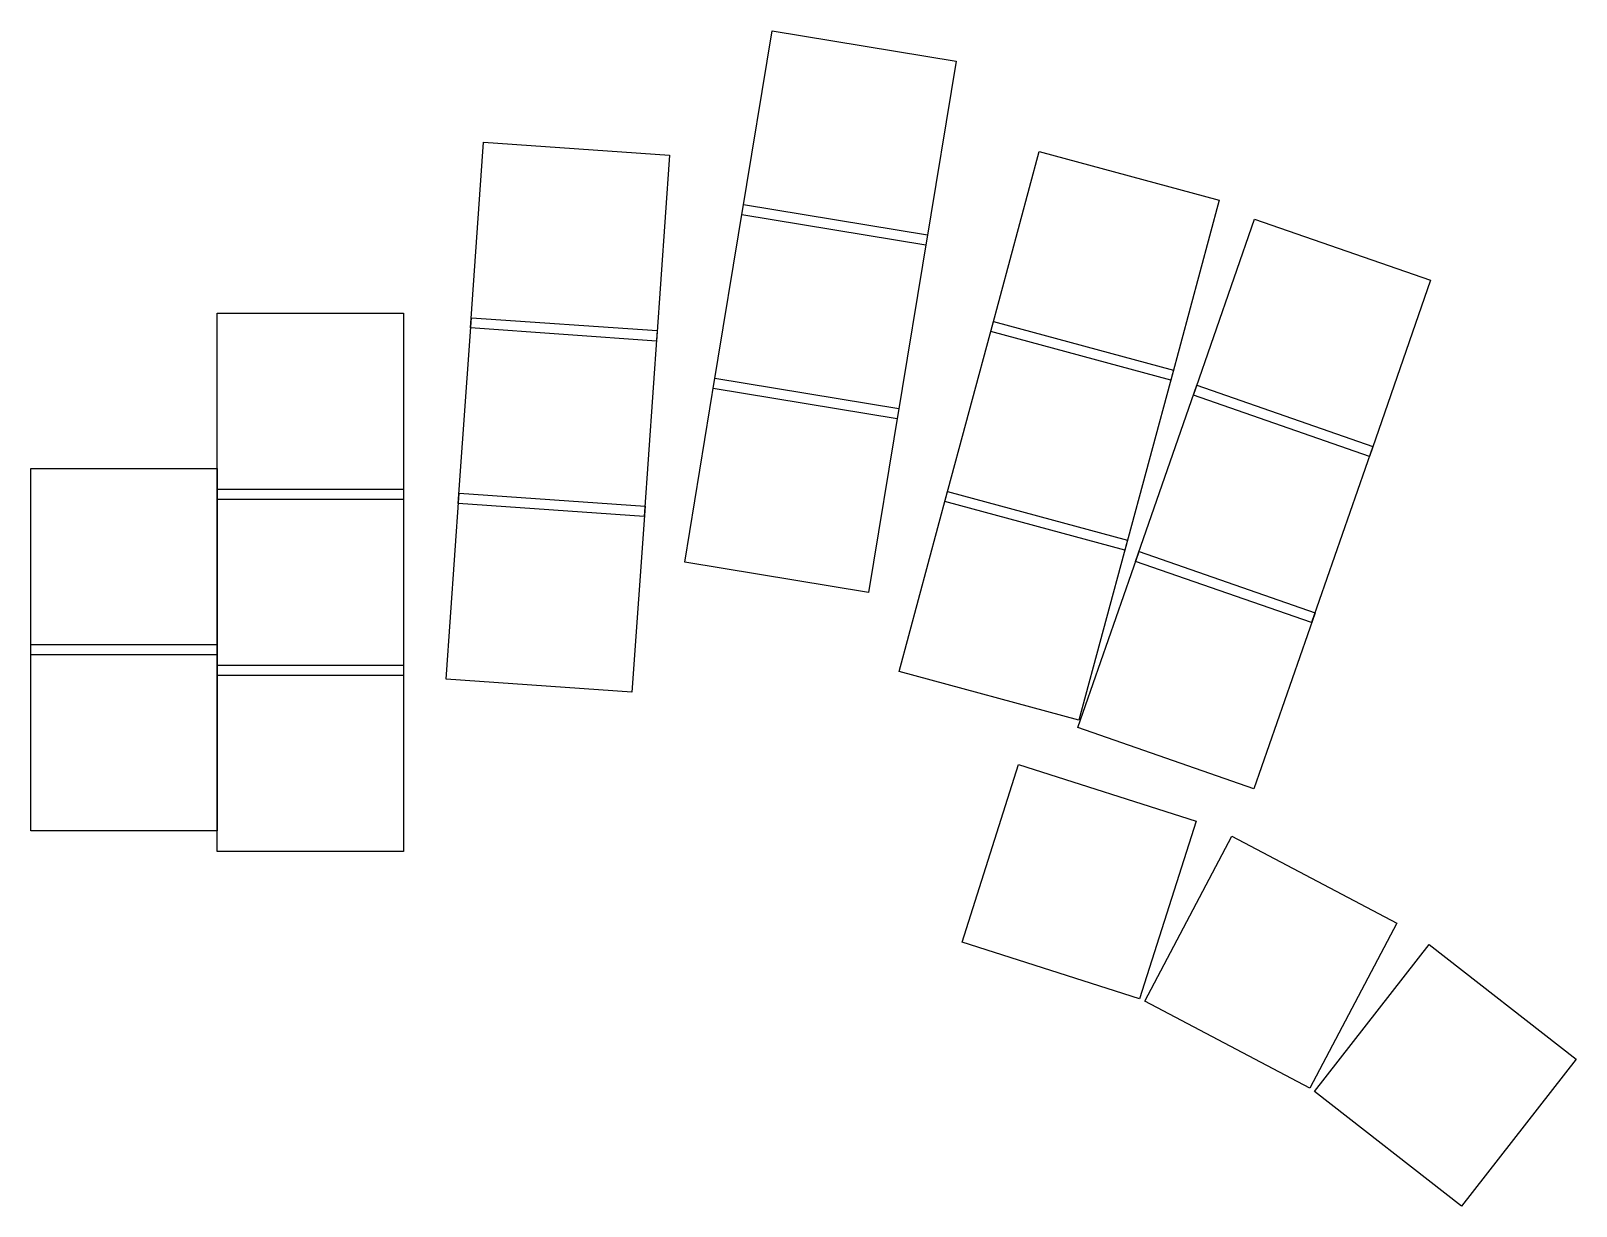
# Model space of a CAD drawing. Header units: millimetres. Extents: x -9 to 140, y -45 to 68.
import ezdxf

# ---------------------------------------------------------------- set-up
doc = ezdxf.new("R2010")
doc.units = ezdxf.units.MM

msp = doc.modelspace()

# ---------------------------------------------------------------- linework, layer by layer
for p, q in [((59.66, 50.5), (62.59, 68.26)), ((62.59, 68.26), (80.35, 65.33)), ((80.35, 65.33), (77.42, 47.57)), ((33.47, 39.57), (34.72, 57.52)), ((34.72, 57.52), (52.68, 56.27)), ((52.68, 56.27), (51.42, 38.31)), ((83.7, 39.22), (88.39, 56.6)), ((88.39, 56.6), (105.77, 51.91)), ((56.9, 33.72), (59.82, 51.48)), ((59.82, 51.48), (77.59, 48.56)), ((105.77, 51.91), (101.08, 34.53)), ((77.42, 47.57), (59.66, 50.5)), ((103.27, 33.08), (109.18, 50.08)), ((109.18, 50.08), (126.18, 44.18)), ((77.59, 48.56), (74.66, 30.8)), ((126.18, 44.18), (120.27, 27.17)), ((9, 41), (27, 41)), ((9, 23), (9, 41)), ((27, 41), (27, 23)), ((32.28, 22.61), (33.54, 40.56)), ((33.54, 40.56), (51.49, 39.31)), ((51.42, 38.31), (33.47, 39.57)), ((51.49, 39.31), (50.24, 21.35)), ((79.27, 22.8), (83.96, 40.18)), ((101.08, 34.53), (83.7, 39.22)), ((83.96, 40.18), (101.34, 35.49)), ((54.14, 16.95), (57.06, 34.71)), ((57.06, 34.71), (74.82, 31.78)), ((101.34, 35.49), (96.65, 18.12)), ((74.66, 30.8), (56.9, 33.72)), ((97.69, 17.02), (103.6, 34.03)), ((120.27, 27.17), (103.27, 33.08)), ((103.6, 34.03), (120.6, 28.12)), ((74.82, 31.78), (71.9, 14.02)), ((120.6, 28.12), (114.69, 11.12)), ((-9, 26), (9, 26)), ((-9, 8), (-9, 26)), ((9, 26), (9, 8)), ((9, 24), (27, 24)), ((9, 6), (9, 24)), ((27, 24), (27, 6)), ((27, 23), (9, 23)), ((31.09, 5.65), (32.35, 23.61)), ((50.24, 21.35), (32.28, 22.61)), ((32.35, 23.61), (50.31, 22.35)), ((74.84, 6.39), (79.53, 23.77)), ((96.65, 18.12), (79.27, 22.8)), ((79.53, 23.77), (96.91, 19.08)), ((50.31, 22.35), (49.05, 4.39)), ((92.11, 0.97), (98.02, 17.97)), ((96.91, 19.08), (92.22, 1.7)), ((98.02, 17.97), (115.02, 12.06)), ((71.9, 14.02), (54.14, 16.95)), ((114.69, 11.12), (97.69, 17.02)), ((115.02, 12.06), (109.11, -4.94)), ((-9, 9), (9, 9)), ((-9, -9), (-9, 9)), ((9, 9), (9, -9)), ((9, 8), (-9, 8)), ((9, 7), (27, 7)), ((9, -11), (9, 7)), ((27, 6), (9, 6)), ((27, 7), (27, -11)), ((92.22, 1.7), (74.84, 6.39)), ((49.05, 4.39), (31.09, 5.65)), ((109.11, -4.94), (92.11, 0.97)), ((80.93, -19.75), (86.39, -2.59)), ((86.39, -2.59), (103.54, -8.05)), ((103.54, -8.05), (98.08, -25.21)), ((9, -9), (-9, -9)), ((98.59, -25.45), (106.99, -9.52)), ((106.99, -9.52), (122.91, -17.92)), ((27, -11), (9, -11)), ((122.91, -17.92), (114.51, -33.84)), ((98.08, -25.21), (80.93, -19.75)), ((114.97, -34.17), (126.04, -19.97)), ((126.04, -19.97), (140.23, -31.04)), ((114.51, -33.84), (98.59, -25.45)), ((140.23, -31.04), (129.17, -45.23)), ((129.17, -45.23), (114.97, -34.17))]:
    msp.add_line(p, q)

doc.saveas('drawing.dxf')
